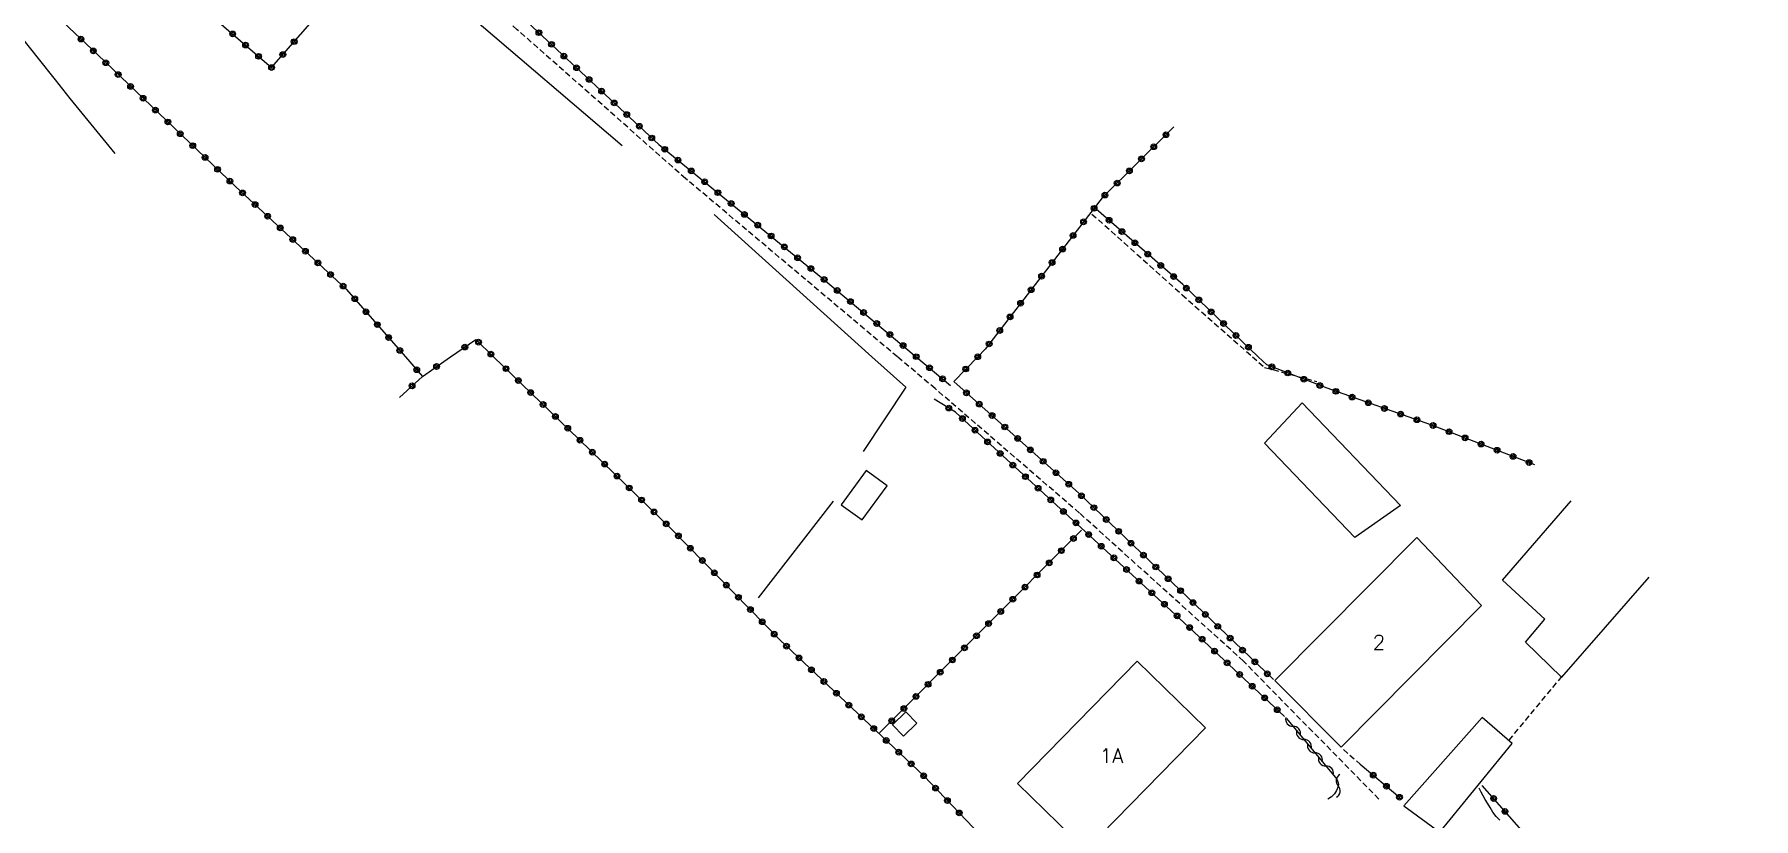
# Model space of a CAD drawing. Header units: millimetres. Extents: x 182998 to 184000, y 151998 to 153001.
# Drawn here: x 183202.9 to 183353.2, y 152130.6 to 152199.2 of the extents above; entities that cross this region are included whole.
import ezdxf
from ezdxf.enums import TextEntityAlignment as Align

# ---------------------------------------------------------------- set-up
doc = ezdxf.new("R2010")
doc.units = ezdxf.units.MM
doc.linetypes.add('DASHED', pattern=[0.75, 0.5, -0.25])
doc.layers.get('0').update_dxf_attribs({"linetype": 'CONTINUOUS'})
for name, color, linetype in [('W0017', 7, 'CONTINUOUS'), ('W0070', 7, 'DASHED'), ('W0101', 7, 'CONTINUOUS'), ('W0104', 1, 'CONTINUOUS'), ('W0112', 1, 'DASHED'), ('W0214', 2, 'CONTINUOUS'), ('W0300', 7, 'CONTINUOUS'), ('W0310', 3, 'CONTINUOUS'), ('W0323', 7, 'CONTINUOUS'), ('W0991', 7, 'CONTINUOUS')]:
    doc.layers.add(name, color=color, linetype=linetype)
doc.styles.get("Standard").update_dxf_attribs({"font": 'romans.shx', "width": 0.85})

# ---------------------------------------------------------------- blocks, each defined once
blk = doc.blocks.new('t310o')
at = {"color": 0, "linetype": 'Continuous'}
for centre, start, end in [((-0.5, 0.38), 216.8699, 323.1304), ((0.5, -0.37), 36.8699, 143.1303)]:
    blk.add_arc(centre, 0.625, start, end, dxfattribs=at)
blk = doc.blocks.new('t323o')
at = {"color": 0, "linetype": 'Continuous'}
for radius in [0.25, 0.15]:
    blk.add_circle((0, 0), radius, dxfattribs=at)

msp = doc.modelspace()

# ---------------------------------------------------------------- linework, layer by layer
at = {"layer": 'W0017'}
msp.add_lwpolyline([(183200.27, 152200.81), (183201.72, 152198.93), (183203.19, 152197.07), (183204.67, 152195.21), (183205.96, 152193.59), (183207.27, 152191.98), (183208.58, 152190.37), (183209.9, 152188.77)], dxfattribs=at)
at = {"layer": 'W0070'}
for points in [[(183278.31, 152171), (183259.79, 152186.59), (183245.08, 152199.6), (183233.76, 152209.46), (183208.77, 152230.48), (183201.3, 152237.11), (183198.85, 152238.88)], [(183320.4, 152132.33), (183308.58, 152144.39), (183294.23, 152157.34), (183281.61, 152168.22), (183278.31, 152171)]]:
    msp.add_lwpolyline(points, dxfattribs=at)
at = {"layer": 'W0101'}
for points in [[(183317.12, 152136.87), (183329.38, 152149.24), (183323.73, 152155.19), (183311.31, 152142.69)], [(183294.78, 152127.86), (183305.25, 152138.55), (183299.29, 152144.39), (183288.82, 152133.7), (183294.78, 152127.86)]]:
    msp.add_lwpolyline(points, close=True, dxfattribs=at)
at = {"layer": 'W0104'}
for points in [[(183318.3, 152155.19), (183310.4, 152163.46), (183313.7, 152166.96)], [(183313.7, 152166.96), (183322.3, 152158), (183318.3, 152155.19)], [(183344.02, 152151.73), (183336.38, 152142.99), (183333.24, 152146.05), (183334.94, 152148.06), (183331.22, 152151.47), (183337.24, 152158.41)]]:
    msp.add_lwpolyline(points, dxfattribs=at)
for points in [[(183275.58, 152161.06), (183273.4, 152158.06), (183275.23, 152156.73), (183277.41, 152159.73), (183275.58, 152161.06)], [(183277.89, 152138.83), (183278.86, 152137.84), (183280.02, 152138.96), (183279.05, 152139.96), (183277.89, 152138.83)], [(183322.6, 152131.75), (183325.74, 152129.44), (183332.08, 152137.18), (183329.46, 152139.46)]]:
    msp.add_lwpolyline(points, close=True, dxfattribs=at)
at = {"layer": 'W0112'}
for points in [[(183295.33, 152183.48), (183303.21, 152176.43), (183309.37, 152171)], [(183309.37, 152171), (183310.42, 152170.07), (183315, 152168.83)], [(183331.8, 152137.48), (183336.51, 152143.16)], [(183317.31, 152136.65), (183318.77, 152135.39)]]:
    msp.add_lwpolyline(points, dxfattribs=at)
at = {"layer": 'W0214'}
msp.add_lwpolyline([(183331, 152130.48), (183330.67, 152130.81), (183330.39, 152131.19), (183330.14, 152131.58), (183329.9, 152131.97), (183329.71, 152132.29), (183329.52, 152132.61), (183329.35, 152132.93), (183329.19, 152133.27)], dxfattribs=at)
at = {"layer": 'W0300'}
for points in [[(183211.17, 152224.86), (183215.33, 152222.79), (183225.19, 152213.95), (183228.88, 152210.17), (183240.92, 152200.84), (183254.25, 152189.46)], [(183262.3, 152183.43), (183276.09, 152171)], [(183276.09, 152171), (183279.05, 152168.33), (183275.33, 152162.71)], [(183272.71, 152158.39), (183266.13, 152149.93)]]:
    msp.add_lwpolyline(points, dxfattribs=at)
at = {"layer": 'W0310'}
for points in [[(183312.33, 152139.38), (183316.73, 152134.06)], [(183316.73, 152134.06), (183316.81, 152133.92), (183316.86, 152133.76), (183316.87, 152133.59), (183316.85, 152133.43), (183316.72, 152133.09), (183316.52, 152132.78), (183316.27, 152132.53), (183315.96, 152132.33)]]:
    msp.add_lwpolyline(points, dxfattribs=at)
at = {"layer": 'W0323'}
for points in [[(183201.99, 152239.04), (183211.94, 152230.09), (183238.36, 152207.36), (183257.45, 152189.57), (183271.69, 152177.94), (183279.97, 152171)], [(183199.52, 152216.59), (183208.58, 152209.24), (183223.59, 152196.29), (183233.92, 152208.11)], [(183194.23, 152211.52), (183199.76, 152205.57), (183208.39, 152197.39), (183220.43, 152185.9), (183230.12, 152176.92), (183235.3, 152171)], [(183302.5, 152191.11), (183296.21, 152184.89), (183285.99, 152171.66), (183285.34, 152171)], [(183309.87, 152171), (183303.26, 152177.31), (183295.69, 152183.92)], [(183239.25, 152171), (183241.44, 152172.52), (183243.01, 152171)], [(183235.3, 152171), (183236.79, 152169.29)], [(183236.79, 152169.29), (183239.25, 152171)], [(183243.01, 152171), (183250.45, 152163.81), (183258.69, 152155.82), (183268.03, 152146.26), (183280.62, 152134.36), (183294.92, 152119.41)], [(183279.97, 152171), (183282.96, 152168.5)], [(183285.34, 152171), (183283.24, 152168.85)], [(183334.05, 152161.55), (183324.97, 152165.06), (183315.88, 152168.25), (183310.62, 152170.29), (183309.87, 152171)], [(183236.79, 152169.29), (183234.78, 152167.44)], [(183283.24, 152168.85), (183294.17, 152159.08), (183311.2, 152142.77)], [(183312.16, 152139.55), (183303.37, 152147.78), (183294.39, 152156.05), (183286.07, 152163.68), (183283.4, 152166.15), (183281.53, 152167.28)], [(183294.42, 152155.83), (183276.76, 152138.11)], [(183318.77, 152135.39), (183322.24, 152132.47)], [(183361.36, 152115.86), (183351.5, 152120.04), (183342.55, 152124.67), (183332.91, 152129.57), (183329.46, 152133.51)]]:
    msp.add_lwpolyline(points, dxfattribs=at)

# ---------------------------------------------------------------- block references
at = {"layer": 'W0310'}
for p, rotation in [((183312.91, 152138.68), 309.6622133436907), ((183313.86, 152137.53), 309.6622133436907), ((183314.82, 152136.37), 309.6622133436907), ((183315.78, 152135.22), 309.6622133436907), ((183316.85, 152133.48), 261.6716495157293)]:
    msp.add_blockref('t310o', p, dxfattribs=dict(at, rotation=rotation))
at = {"layer": 'W0323'}
for p, rotation in [((183220.19, 152199.23), 319.2289511095922), ((183246.97, 152199.34), 317.0132580181124), ((183206.93, 152198.78), 316.5054447745992), ((183208.01, 152197.74), 316.5054447745992), ((183221.32, 152198.25), 319.2289511095922), ((183225.57, 152198.55), 48.84540410543027), ((183248.07, 152198.32), 317.0132580181124), ((183209.1, 152196.71), 316.3445288286119), ((183222.46, 152197.27), 319.2289511095922), ((183223.59, 152196.29), 48.84540410543027), ((183224.58, 152197.42), 48.84540410543027), ((183249.16, 152197.29), 317.0132580181124), ((183250.26, 152196.27), 317.0132580181124), ((183210.18, 152195.67), 316.3445288286119), ((183211.27, 152194.64), 316.3445288286119), ((183251.36, 152195.25), 317.0132580181124), ((183212.36, 152193.6), 316.3445288286119), ((183252.45, 152194.23), 317.0132580181124), ((183253.55, 152193.2), 317.0132580181124), ((183213.44, 152192.57), 316.3445288286119), ((183254.65, 152192.18), 317.0132580181124), ((183214.53, 152191.53), 316.3445288286119), ((183215.61, 152190.5), 316.3445288286119), ((183255.75, 152191.16), 317.0132580181124), ((183256.84, 152190.13), 317.0132580181124), ((183301.8, 152190.41), 224.6742987471975), ((183216.7, 152189.46), 316.3445288286119), ((183257.97, 152189.14), 320.7799933876099), ((183300.73, 152189.36), 224.6742987471975), ((183217.78, 152188.43), 316.3445288286119), ((183218.87, 152187.39), 316.3445288286119), ((183259.13, 152188.2), 320.7799933876099), ((183260.29, 152187.25), 320.7799933876099), ((183298.6, 152187.25), 224.6742987471975), ((183299.66, 152188.3), 224.6742987471975), ((183219.95, 152186.36), 316.3445288286119), ((183261.46, 152186.3), 320.7799933876099), ((183297.53, 152186.19), 224.6742987471975), ((183221.05, 152185.33), 317.1990611591944), ((183222.15, 152184.31), 317.1990611591944), ((183262.62, 152185.35), 320.7799933876099), ((183263.78, 152184.4), 320.7799933876099), ((183296.46, 152185.14), 224.6742987471975), ((183223.25, 152183.29), 317.1990611591944), ((183264.94, 152183.45), 320.7799933876099), ((183294.59, 152182.8), 232.3019170182944), ((183295.51, 152183.98), 232.3019170182944), ((183296.82, 152182.94), 138.8908631079142), ((183224.35, 152182.27), 317.1990611591944), ((183225.45, 152181.25), 317.1990611591944), ((183266.1, 152182.51), 320.7799933876099), ((183267.27, 152181.56), 320.7799933876099), ((183293.68, 152181.61), 232.3019170182944), ((183297.95, 152181.95), 138.8908631079142), ((183226.55, 152180.23), 317.1990611591944), ((183268.43, 152180.61), 320.7799933876099), ((183269.59, 152179.66), 320.7799933876099), ((183292.76, 152180.42), 232.3019170182944), ((183299.08, 152180.97), 138.8908631079142), ((183300.21, 152179.98), 138.8908631079142), ((183227.65, 152179.21), 317.1990611591944), ((183228.75, 152178.19), 317.1990611591944), ((183270.75, 152178.71), 320.7799933876099), ((183291.84, 152179.24), 232.3019170182944), ((183301.34, 152178.99), 138.8908631079142), ((183229.85, 152177.18), 317.1990611591944), ((183271.91, 152177.76), 320.0187174625032), ((183273.06, 152176.8), 320.0187174625032), ((183290.01, 152176.86), 232.3019170182944), ((183290.92, 152178.05), 232.3019170182944), ((183302.47, 152178.01), 138.8908631079142), ((183303.58, 152177.01), 136.3198649705174), ((183230.87, 152176.07), 311.1449198880309), ((183274.21, 152175.83), 320.0187174625032), ((183289.09, 152175.68), 232.3019170182944), ((183304.67, 152175.97), 136.3198649705174), ((183231.85, 152174.94), 311.1449198880309), ((183232.84, 152173.81), 311.1449198880309), ((183275.36, 152174.87), 320.0187174625032), ((183276.51, 152173.91), 320.0187174625032), ((183288.17, 152174.49), 232.3019170182944), ((183305.75, 152174.93), 136.3198649705174), ((183306.84, 152173.9), 136.3198649705174), ((183233.83, 152172.68), 311.1449198880309), ((183241.69, 152172.28), 315.9830343242022), ((183277.66, 152172.94), 320.0187174625032), ((183286.34, 152172.12), 232.3019170182944), ((183287.26, 152173.3), 232.3019170182944), ((183307.92, 152172.86), 136.3198649705174), ((183234.81, 152171.55), 311.1449198880309), ((183240.49, 152171.85), 34.69810550163911), ((183242.77, 152171.24), 315.9830343242022), ((183278.81, 152171.98), 320.0187174625032), ((183279.96, 152171.01), 320.0187174625032), ((183285.34, 152171), 225.5702139245695), ((183309.01, 152171.83), 136.3198649705174), ((183236.29, 152169.87), 311.1449198881525), ((183238.02, 152170.15), 34.69810550188937), ((183244.09, 152169.96), 315.9830343239588), ((183281.12, 152170.04), 320.0187174626925), ((183284.29, 152169.93), 225.5702139245695), ((183311.06, 152170.12), 158.8248595510639), ((183312.45, 152169.58), 158.8248595510639), ((183235.88, 152168.46), 222.6082667928007), ((183245.17, 152168.92), 315.9830343239588), ((183246.25, 152167.87), 315.9830343239588), ((183282.27, 152169.07), 320.0187174626925), ((183284.35, 152167.85), 318.1996600477354), ((183313.85, 152169.04), 158.8248595510639), ((183315.25, 152168.49), 158.8248595510639), ((183316.66, 152167.98), 160.6356060486007), ((183247.33, 152166.83), 315.9830343239588), ((183282.81, 152166.51), 148.9154664181232), ((183285.47, 152166.86), 318.1996600477354), ((183318.07, 152167.48), 160.6356060486007), ((183319.49, 152166.98), 160.6356060486007), ((183320.9, 152166.48), 160.6356060486007), ((183248.41, 152165.79), 315.9830343239588), ((183249.49, 152164.75), 315.9830343239588), ((183284, 152165.6), 137.1467050425877), ((183285.1, 152164.58), 137.1467050425877), ((183286.59, 152165.86), 318.1996600477354), ((183287.71, 152164.86), 318.1996600477354), ((183322.32, 152165.99), 160.6356060486007), ((183323.74, 152165.49), 160.6356060486007), ((183325.15, 152164.99), 158.9166511105497), ((183250.56, 152163.7), 315.8783744373512), ((183286.2, 152163.56), 137.475330614949), ((183288.83, 152163.86), 318.1996600477354), ((183326.55, 152164.45), 158.9166511105497), ((183327.95, 152163.91), 158.9166511105497), ((183329.35, 152163.37), 158.9166511105497), ((183251.64, 152162.66), 315.8783744373512), ((183252.72, 152161.62), 315.8783744373512), ((183287.3, 152162.55), 137.475330614949), ((183289.94, 152162.86), 318.1996600477354), ((183291.06, 152161.86), 318.1996600477354), ((183330.75, 152162.83), 158.9166511105497), ((183332.15, 152162.29), 158.9166511105497), ((183333.55, 152161.75), 158.9166511105497), ((183253.8, 152160.57), 315.8783744373512), ((183288.41, 152161.53), 137.475330614949), ((183289.51, 152160.52), 137.475330614949), ((183292.18, 152160.86), 318.1996600477354), ((183254.87, 152159.53), 315.8783744373512), ((183290.62, 152159.51), 137.475330614949), ((183293.3, 152159.86), 318.1996600477354), ((183294.41, 152158.85), 316.2339129303134), ((183255.95, 152158.48), 315.8783744373512), ((183257.03, 152157.44), 315.8783744373512), ((183291.72, 152158.49), 137.475330614949), ((183292.83, 152157.48), 137.475330614949), ((183295.49, 152157.81), 316.2339129303134), ((183258.1, 152156.39), 315.8783744373512), ((183293.93, 152156.47), 137.475330614949), ((183296.58, 152156.77), 316.2339129303134), ((183297.66, 152155.74), 316.2339129303134), ((183259.17, 152155.34), 314.3348075640973), ((183260.21, 152154.26), 314.3348075640973), ((183292.65, 152154.05), 225.0921991056557), ((183293.71, 152155.11), 225.0921991056557), ((183295.04, 152155.45), 137.3812807192825), ((183296.14, 152154.43), 137.3812807192825), ((183298.74, 152154.7), 316.2339129303134), ((183261.26, 152153.19), 314.3348075640973), ((183291.59, 152152.98), 225.0921991056557), ((183297.25, 152153.42), 137.3812807192825), ((183299.83, 152153.66), 316.2339129303134), ((183300.91, 152152.62), 316.2339129303134), ((183262.31, 152152.12), 314.3348075640973), ((183263.36, 152151.04), 314.3348075640973), ((183290.53, 152151.92), 225.0921991056557), ((183298.35, 152152.4), 137.3812807192825), ((183299.45, 152151.39), 137.3812807192825), ((183301.99, 152151.59), 316.2339129303134), ((183264.41, 152149.97), 314.3348075640973), ((183288.41, 152149.8), 225.0921991056557), ((183289.47, 152150.86), 225.0921991056557), ((183300.56, 152150.37), 137.3812807192825), ((183303.08, 152150.55), 316.2339129303134), ((183265.46, 152148.9), 314.3348075640973), ((183287.35, 152148.73), 225.0921991056557), ((183301.66, 152149.36), 137.3812807192825), ((183302.77, 152148.34), 137.3812807192825), ((183304.16, 152149.51), 316.2339129303134), ((183305.24, 152148.47), 316.2339129303134), ((183266.5, 152147.83), 314.3348075640973), ((183267.55, 152146.75), 314.3348075640973), ((183285.23, 152146.61), 225.0921991056557), ((183286.29, 152147.67), 225.0921991056557), ((183303.87, 152147.32), 136.8565379790465), ((183306.33, 152147.43), 316.2339129303134), ((183268.62, 152145.7), 316.6137697729011), ((183284.18, 152145.55), 225.0921991056557), ((183304.96, 152146.3), 136.8565379790465), ((183306.05, 152145.27), 136.8565379790465), ((183307.41, 152146.4), 316.2339129303134), ((183308.49, 152145.36), 316.2339129303134), ((183269.71, 152144.67), 316.6137697729011), ((183270.8, 152143.64), 316.6137697729011), ((183283.12, 152144.49), 225.0921991056557), ((183307.15, 152144.24), 136.8565379790465), ((183309.58, 152144.32), 316.2339129303134), ((183271.89, 152142.61), 316.6137697729011), ((183281, 152142.36), 225.0921991056557), ((183282.06, 152143.42), 225.0921991056557), ((183308.24, 152143.22), 136.8565379790465), ((183309.34, 152142.19), 136.8565379790465), ((183310.66, 152143.28), 316.2339129303134), ((183272.98, 152141.58), 316.6137697729011), ((183274.07, 152140.55), 316.6137697729011), ((183279.94, 152141.3), 225.0921991056557), ((183310.43, 152141.17), 136.8565379790465), ((183275.16, 152139.52), 316.6137697729011), ((183277.82, 152139.17), 225.0921991056557), ((183278.88, 152140.24), 225.0921991056557), ((183311.53, 152140.14), 136.8565379790465), ((183276.25, 152138.49), 316.6137697729011), ((183277.34, 152137.46), 316.6137697729011), ((183278.43, 152136.43), 316.6137697729011), ((183279.52, 152135.4), 316.6137697729011), ((183280.61, 152134.37), 316.6137697729011), ((183281.65, 152133.29), 313.7083551161103), ((183319.92, 152134.42), 319.9300536610227), ((183321.07, 152133.45), 319.9300536610227), ((183282.69, 152132.2), 313.7083551161103), ((183322.22, 152132.49), 319.9300536610227), ((183330.45, 152132.38), 131.1605038646862), ((183283.72, 152131.12), 313.7083551161103), ((183331.44, 152131.25), 131.1605038646862)]:
    msp.add_blockref('t323o', p, dxfattribs=dict(at, rotation=rotation))

# ---------------------------------------------------------------- texts
at = {"layer": 'W0991'}
for s, p in [('2', (183320.42, 152146.03)), ('1A', (183297.04, 152136.12))]:
    msp.add_text(s, height=1.25, dxfattribs=at).set_placement(p, align=Align.MIDDLE_CENTER)

doc.saveas('drawing.dxf')
